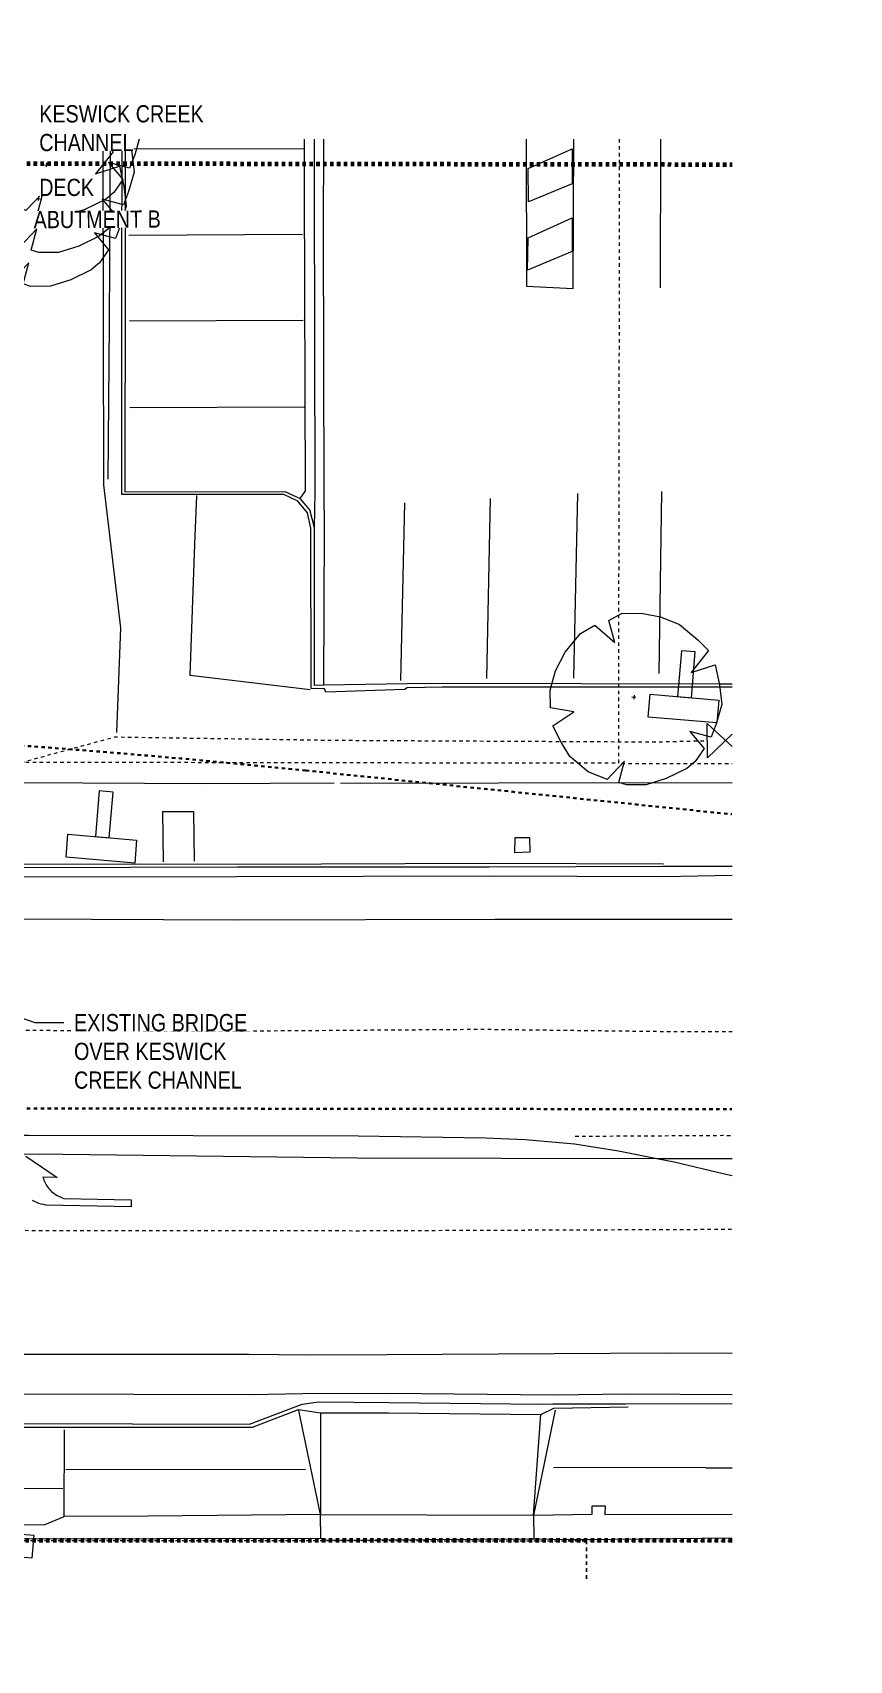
# Model space of a CAD drawing. Header units: metres. Extents: x 564 to 760, y 3 to 1698.
# Drawn here: x 718.42 to 742.12, y 1650.01 to 1697.24 of the extents above; entities that cross this region are included whole.
import ezdxf

# ---------------------------------------------------------------- set-up
doc = ezdxf.new("R2010")
doc.units = ezdxf.units.M
for name, pattern in [('ControlLine', [0.02, 0.0125, -0.0025, 0.0025, -0.0025]), ('IMPORT-BDYS-Boundary _3_', [0.01, 0.009, -0.001]), ('IMPORT-BDYS-ProjBoundary', [0.008, 0.006, -0.002]), ('IMPORT-FURN-Fence _3_', [0.005, 0.004167, -0.0008333]), ('IMPORT-LNMK-LaneLine3 _3_', [0.012, 0.003, -0.009]), ('IMPORT-LNMK-LineCont _3_', [0.004, 0.001, -0.003])]:
    doc.linetypes.add(name, pattern=pattern)
for name, color, linetype, lineweight in [('D-BDGE', 7, 'Continuous', 13), ('D-ENHA-GEN-LINE', 7, 'Continuous', 9), ('D-ENHA-TEXT', 7, 'Continuous', 9)]:
    doc.layers.add(name, color=color, linetype=linetype, lineweight=lineweight)
doc.styles.add('Arial Narrow', font='ARIALN.TTF', dxfattribs={"height": 0.5})

# ---------------------------------------------------------------- blocks, each defined once
blk = doc.blocks.new('T2DPAA-T2D-PWA-RW-M2D-000002_ControlLinesMinor_rvt-3-DRG-2871032 - CONSTRUCTION SEQUENCE STAGE A3')
at = {"layer": 'D-BDGE', "color": 150, "linetype": 'ControlLine', "lineweight": 35, "true_color": 0x0080ff}
for p, q in [((597.318, 1675.829), (609.683, 1674.559)), ((568.226, 1666.053), (609.683, 1666.003))]:
    blk.add_line(p, q, dxfattribs=at)
blk.add_arc((568.715, 1397.294), 280, 84.13687, 90.09989, dxfattribs=at)
blk = doc.blocks.new('T2DPAA-T2D-PWA-SU-M2D-000002_dwg-40815123-DRG-2871032 - CONSTRUCTION SEQUENCE STAGE A3')
at = {"color": 9, "lineweight": 18, "true_color": 0xc0c0c0}
for p, q in [((58.721, 1584.902), (59.079, 1580.603)), ((48.45, 1583.752), (43.355, 1583.308)), ((40.975, 1582.652), (41.089, 1582.652)), ((41.032, 1582.709), (41.032, 1582.595)), ((40.827, 1581.656), (40.94, 1581.656)), ((40.884, 1581.713), (40.884, 1581.599)), ((43.593, 1580.824), (48.61, 1581.274)), ((48.843, 1578.783), (43.822, 1578.337)), ((44.043, 1575.838), (49.083, 1576.286)), ((59.998, 1569.456), (59.631, 1574.72)), ((55.026, 1568.885), (54.694, 1574.094)), ((57.194, 1574.458), (57.532, 1569.108)), ((52.221, 1573.759), (52.541, 1568.618)), ((59.271, 1568.708), (59.384, 1568.708)), ((59.327, 1568.765), (59.327, 1568.651)), ((62.255, 1567.875), (61.601, 1567.132)), ((58.892, 1546.243), (63.284, 1546.622)), ((63.298, 1546.608), (64.056, 1546.676)), ((51.734, 1545.576), (44.797, 1544.974)), ((44.757, 1544.432), (42.046, 1544.181)), ((59.945, 1544.238), (64.226, 1544.652)), ((52.447, 1543.581), (58.388, 1544.124)), ((59.505, 1544.2), (59.945, 1544.238))]:
    blk.add_line(p, q, dxfattribs=at)
at = {"color": 9, "lineweight": 18, "true_color": 0xc0c0c0, "flags": 128}
for points in [[(54.846, 1584.573), (55.216, 1580.321), (56.566, 1580.37), (56.217, 1584.69)], [(43.251, 1583.588), (43.579, 1579.683), (44.109, 1573.39), (48.734, 1573.792), (49.188, 1573.629), (49.322, 1573.861), (48.558, 1582.615), (48.438, 1584.029)], [(49.68, 1572.821), (49.609, 1573.864), (48.849, 1582.614), (48.727, 1584.053)], [(62.133, 1569.322), (61.782, 1569.292), (53.761, 1568.63), (52.742, 1568.532), (50.331, 1568.296), (49.966, 1572.844), (49.866, 1573.869), (49.21, 1581.413), (48.991, 1584.076)], [(42.515, 1583.526), (42.588, 1583.474), (42.929, 1583.19), (42.475, 1582.509), (43.156, 1582.793), (43.327, 1582.224), (43.44, 1581.656), (43.327, 1581.088), (43.213, 1580.69), (42.588, 1580.804), (43.043, 1580.349), (42.815, 1579.952), (42.588, 1579.724)], [(42.604, 1583.533), (43.073, 1578.12), (43.471, 1573.545), (44.318, 1569.451), (44.457, 1566.417)], [(42.644, 1583.537), (42.623, 1583.505), (42.714, 1583.543)], [(43.362, 1583.598), (43.475, 1583.22), (43.589, 1582.652), (43.475, 1582.084), (43.361, 1581.686), (42.736, 1581.8), (43.191, 1581.345), (42.964, 1580.948), (42.736, 1580.72)], [(42.813, 1583.551), (43.237, 1578.226), (43.579, 1573.714)], [(43.657, 1583.623), (43.564, 1583.156), (43.45, 1582.758), (42.825, 1582.872), (43.28, 1582.417), (43.053, 1582.02), (42.825, 1581.792)], [(50.366, 1568.191), (49.977, 1568.163), (49.574, 1572.799), (49.435, 1573.236), (49.132, 1573.544), (48.712, 1573.702), (44.024, 1573.309), (43.479, 1579.684), (43.158, 1583.58)], [(42.825, 1581.792), (42.257, 1581.452), (41.689, 1581.224), (41.121, 1581.167), (40.894, 1581.224), (41.007, 1581.849), (40.553, 1581.281), (39.984, 1581.452)], [(42.736, 1580.72), (42.168, 1580.38), (41.6, 1580.152), (41.032, 1580.095), (40.804, 1580.152), (40.918, 1580.777), (40.464, 1580.209), (39.895, 1580.38)], [(42.588, 1579.724), (42.02, 1579.384), (41.452, 1579.156), (40.884, 1579.099), (40.656, 1579.156), (40.77, 1579.781), (40.315, 1579.213), (39.747, 1579.384)], [(50.331, 1568.296), (50.069, 1568.259), (49.68, 1572.821), (49.497, 1573.33), (49.188, 1573.629)], [(49.953, 1568.128), (46.449, 1568.241), (46.256, 1572.051), (46.2, 1573.462)], [(58.191, 1566.435), (57.623, 1566.833), (57.339, 1567.23), (57.055, 1567.685), (57.623, 1568.14), (56.941, 1568.196), (56.884, 1568.708), (56.998, 1569.276), (57.225, 1569.844), (57.623, 1570.412), (58.021, 1570.696), (58.646, 1570.242), (58.418, 1570.867)], [(58.418, 1570.867), (58.759, 1571.094), (59.327, 1571.151), (59.896, 1571.094), (60.464, 1570.924), (61.032, 1570.526), (61.373, 1570.242), (60.918, 1569.56), (61.6, 1569.844), (61.771, 1569.276), (61.884, 1568.708), (61.771, 1568.14), (61.657, 1567.742), (61.032, 1567.855), (61.487, 1567.401), (61.259, 1567.003), (61.032, 1566.776)], [(52.762, 1568.434), (53.761, 1568.54), (61.809, 1569.22), (62.139, 1569.248)], [(52.762, 1568.434), (52.685, 1568.365), (50.406, 1568.099), (50.366, 1568.191)], [(61.601, 1567.132), (61.507, 1568.128), (62.285, 1567.523)], [(51.057, 1565.5), (60.172, 1566.292), (62.375, 1566.473)], [(61.032, 1566.776), (60.464, 1566.435), (59.896, 1566.208), (59.327, 1566.151), (59.1, 1566.208), (59.214, 1566.833), (58.759, 1566.265), (58.191, 1566.435)], [(41.817, 1564.74), (47.171, 1565.157), (50.874, 1565.494)], [(46.132, 1562.792), (45.99, 1564.247), (46.874, 1564.318), (47.017, 1562.884)], [(40.583, 1562.287), (42.041, 1562.384), (48.284, 1562.905), (55.527, 1563.551), (60.593, 1563.962)], [(62.58, 1564.053), (60.581, 1563.886), (55.547, 1563.434), (48.283, 1562.818), (42.042, 1562.272), (40.593, 1562.172)], [(40.614, 1561.905), (42.078, 1562.014), (48.277, 1562.544), (55.608, 1563.187), (60.62, 1563.597), (62.602, 1563.8)], [(40.713, 1560.677), (42.101, 1560.79), (48.366, 1561.293), (55.861, 1561.95), (60.754, 1562.361), (62.71, 1562.529)], [(41.219, 1554.418), (42.899, 1554.562), (52.432, 1555.346), (56.106, 1555.6), (57.273, 1555.659), (58.703, 1555.648), (59.993, 1555.554), (61.17, 1555.425), (61.634, 1555.374), (63.116, 1555.155), (63.339, 1555.12)], [(63.298, 1555.602), (63.172, 1555.59), (61.17, 1555.425), (56.618, 1555.05), (52.457, 1554.707), (43.939, 1554.085), (41.263, 1553.871)], [(42.87, 1553.95), (43.833, 1553.408), (43.421, 1553.382), (43.437, 1553.341), (43.455, 1553.3), (43.476, 1553.261), (43.498, 1553.222), (43.523, 1553.185), (43.549, 1553.149), (43.577, 1553.114), (43.607, 1553.081), (43.639, 1553.049), (43.672, 1553.019), (43.707, 1552.99), (43.744, 1552.963), (43.781, 1552.939), (43.82, 1552.916), (43.861, 1552.895), (43.902, 1552.876), (43.944, 1552.859), (43.987, 1552.844), (44.031, 1552.832), (44.075, 1552.821), (46.029, 1552.941), (46.042, 1552.742), (43.574, 1552.58), (43.505, 1552.589), (43.437, 1552.6), (43.369, 1552.615), (43.302, 1552.634), (43.237, 1552.656), (43.173, 1552.681)], [(41.73, 1548.09), (43.143, 1548.208), (49.804, 1548.766), (51.549, 1548.896), (53.799, 1549.103), (61.861, 1549.836), (63.776, 1549.982)], [(41.823, 1546.941), (43.193, 1547.059), (49.965, 1547.61), (51.469, 1547.763), (53.926, 1547.984), (58.722, 1548.344), (60.844, 1548.549), (63.876, 1548.795)], [(41.892, 1546.083), (43.237, 1546.192), (50, 1546.745), (51.468, 1547.454), (51.938, 1547.566), (53.975, 1547.719), (58.389, 1548.047), (58.717, 1548.084), (60.831, 1548.263), (63.898, 1548.534)], [(41.901, 1545.976), (43.262, 1546.091), (50.093, 1546.666), (51.383, 1547.298), (52.024, 1547.254), (53.989, 1547.414), (58.398, 1547.745), (58.756, 1547.961), (60.9, 1548.178)], [(58.799, 1547.907), (58.437, 1544.815), (58.398, 1547.745)], [(52.024, 1547.254), (52.277, 1544.315), (51.391, 1547.268)], [(52.277, 1544.315), (47.295, 1543.844), (44.87, 1543.629), (44.669, 1546.133)], [(58.437, 1544.815), (60.125, 1544.985), (60.109, 1545.231), (60.479, 1545.262), (60.489, 1545.01), (64.17, 1545.333)], [(52.339, 1543.627), (52.277, 1544.315), (58.437, 1544.815), (58.504, 1544.135)], [(42.141, 1543.007), (43.235, 1543.007), (43.235, 1544.341), (42.835, 1544.341), (42.835, 1543.007), (44.035, 1543.007), (44.035, 1542.341), (42.035, 1542.341)], [(58.388, 1544.124), (58.504, 1544.135), (59.505, 1544.2)], [(42.13, 1543.147), (43.562, 1543.279), (44.309, 1543.334), (44.87, 1543.629)], [(42.58, 1542.784), (47.657, 1543.218), (52.339, 1543.627), (52.447, 1543.581)]]:
    blk.add_lwpolyline(points, dxfattribs=at)
for points in [[(56.279, 1583.395), (55.061, 1582.764), (54.967, 1583.732), (56.192, 1584.41)], [(55.205, 1580.789), (55.14, 1581.729), (56.369, 1582.409), (56.446, 1581.436)], [(59.789, 1568.167), (59.789, 1568.834), (60.989, 1568.834), (60.989, 1570.167), (60.589, 1570.167), (60.589, 1568.834), (61.789, 1568.834), (61.789, 1568.167)], [(43.302, 1562.687), (43.302, 1563.354), (44.502, 1563.354), (44.502, 1564.687), (44.102, 1564.687), (44.102, 1563.354), (45.302, 1563.354), (45.302, 1562.687)], [(56.65, 1564.395), (56.699, 1563.975), (56.267, 1563.917), (56.243, 1564.357)]]:
    blk.add_lwpolyline(points, close=True, dxfattribs=at)
at = {"color": 9, "linetype": 'IMPORT-FURN-Fence _3_', "lineweight": 18, "true_color": 0xc0c0c0, "flags": 128}
for points in [[(50.797, 1566.729), (60.022, 1567.465), (61.554, 1567.63)], [(41.77, 1565.315), (44.424, 1566.285), (50.781, 1566.728)]]:
    blk.add_lwpolyline(points, dxfattribs=at)
at = {"color": 9, "linetype": 'IMPORT-LNMK-LaneLine3 _3_', "lineweight": 18, "true_color": 0xc0c0c0, "flags": 128}
blk.add_lwpolyline([(40.974, 1557.446), (42.162, 1557.554), (48.436, 1558.063), (55.725, 1558.735), (61.419, 1559.15), (62.985, 1559.287)], dxfattribs=at)
at = {"color": 9, "linetype": 'IMPORT-LNMK-LineCont _3_', "lineweight": 18, "true_color": 0xc0c0c0, "flags": 128}
for points in [[(58.711, 1555.873), (62.961, 1556.26), (63.24, 1556.282)], [(41.44, 1551.684), (43.866, 1551.863), (52.696, 1552.612), (56.21, 1552.925), (63.193, 1553.545), (63.471, 1553.569)]]:
    blk.add_lwpolyline(points, dxfattribs=at)
blk = doc.blocks.new('T2DPAA-T2D-PWA-SU-M2D-000001_dwg-40815111-DRG-2871032 - CONSTRUCTION SEQUENCE STAGE A3')
at = {"color": 9, "linetype": 'IMPORT-BDYS-Boundary _3_', "lineweight": 18, "true_color": 0xc0c0c0}
for p, q in [((111.946, 1679.36), (112.203, 1674.893)), ((112.203, 1674.893), (111.946, 1679.36)), ((119.77, 1661.879), (119.172, 1661.829)), ((119.969, 1661.896), (119.77, 1661.879)), ((112.914, 1661.732), (112.928, 1661.425)), ((112.928, 1661.425), (112.914, 1661.732)), ((112.928, 1661.424), (112.929, 1661.4)), ((112.929, 1661.4), (112.928, 1661.424)), ((112.929, 1661.4), (112.93, 1661.375)), ((112.93, 1661.375), (112.929, 1661.4)), ((112.93, 1661.375), (112.933, 1661.309)), ((119.172, 1661.829), (113.213, 1661.332)), ((112.415, 1661.265), (99.206, 1660.161)), ((112.615, 1661.282), (112.415, 1661.265)), ((112.933, 1661.309), (112.615, 1661.282)), ((138.228, 1640.786), (138.321, 1639.688)), ((121.069, 1639.337), (121.163, 1638.23))]:
    blk.add_line(p, q, dxfattribs=at)
at = {"color": 9, "linetype": 'IMPORT-BDYS-Boundary _3_', "lineweight": 18, "true_color": 0xc0c0c0, "flags": 128}
for points in [[(135.734, 1681.381), (137.239, 1663.336), (119.969, 1661.896)], [(135.734, 1681.381), (137.239, 1663.336), (140.526, 1663.61)], [(113.213, 1661.332), (112.933, 1661.309), (112.93, 1661.375)], [(138.321, 1639.688), (138.228, 1640.786), (142.435, 1641.141)], [(121.163, 1638.23), (121.069, 1639.337), (138.228, 1640.786)], [(114.427, 1637.658), (114.333, 1638.769), (121.069, 1639.337)]]:
    blk.add_lwpolyline(points, dxfattribs=at)
blk = doc.blocks.new('T2DPAA-T2D-PWA-GN-XRF-000103_dwg-40807629-DRG-2871032 - CONSTRUCTION SEQUENCE STAGE A3')
at = {"color": 200, "linetype": 'IMPORT-BDYS-ProjBoundary', "lineweight": 70, "true_color": 0xbf00ff, "flags": 128}
for points in [[(305.43, 1526.707), (319.695, 1527.724), (346.765, 1529.982)], [(350.144, 1490.206), (328.778, 1488.393), (322.042, 1487.824), (322.137, 1486.714)]]:
    blk.add_lwpolyline(points, dxfattribs=at)
blk = doc.blocks.new('T2DPAA-T2D-PWA-SU-M2D-000100_Survey_rvt-3-DRG-2871032 - CONSTRUCTION SEQUENCE STAGE A3')
at = {"color": 9, "lineweight": 18, "true_color": 0xc0c0c0, "rotation": 355.1443168073812}
for name, p in [('T2DPAA-T2D-PWA-SU-M2D-000002_dwg-40815123-DRG-2871032 - CONSTRUCTION SEQUENCE STAGE A3', (414.939, 119.901)), ('T2DPAA-T2D-PWA-GN-XRF-000103_dwg-40807629-DRG-2871032 - CONSTRUCTION SEQUENCE STAGE A3', (134.659, 198.273)), ('T2DPAA-T2D-PWA-SU-M2D-000001_dwg-40815111-DRG-2871032 - CONSTRUCTION SEQUENCE STAGE A3', (328.846, 30.288))]:
    blk.add_blockref(name, p, dxfattribs=at)

msp = doc.modelspace()

# ---------------------------------------------------------------- linework, layer by layer
at = {"layer": 'D-ENHA-TEXT'}
for p, q in [((716.647, 1669.162), (718.489, 1668.515)), ((718.489, 1668.515), (719.324, 1668.515))]:
    msp.add_line(p, q, dxfattribs=at)

# ---------------------------------------------------------------- block references
at = {"color": 9, "lineweight": 5, "true_color": 0xc0c0c0}
msp.add_blockref('T2DPAA-T2D-PWA-SU-M2D-000100_Survey_rvt-3-DRG-2871032 - CONSTRUCTION SEQUENCE STAGE A3', (129.03, 0), dxfattribs=at)
at = {"lineweight": 5}
msp.add_blockref('T2DPAA-T2D-PWA-RW-M2D-000002_ControlLinesMinor_rvt-3-DRG-2871032 - CONSTRUCTION SEQUENCE STAGE A3', (129.03, 0), dxfattribs=at)

# ---------------------------------------------------------------- next in the draw order: texts
at = {"layer": 'D-ENHA-GEN-LINE', "insert": (718.449, 1692.059), "char_height": 0.5, "attachment_point": 1, "rotation": 0.3006, "style": 'Arial Narrow', "bg_fill": 3, "box_fill_scale": 1, "bg_fill_color": 256, "bg_fill_true_color": 13158600, "bg_fill_transparency": 0}
msp.add_mtext('ABUTMENT B', dxfattribs=at)
at = {"layer": 'D-ENHA-TEXT', "char_height": 0.5, "attachment_point": 1, "style": 'Arial Narrow', "bg_fill": 3, "box_fill_scale": 1, "bg_fill_color": 256, "bg_fill_true_color": 13158600, "bg_fill_transparency": 0}
for s, insert in [('KESWICK CREEK ', (718.614, 1695.13)), ('CHANNEL', (718.614, 1694.297)), ('DECK', (718.614, 1692.996)), ('EXISTING BRIDGE ', (719.624, 1668.765)), ('OVER KESWICK ', (719.624, 1667.932)), ('CREEK CHANNEL', (719.624, 1667.098))]:
    msp.add_mtext(s, dxfattribs=dict(at, insert=insert))

doc.saveas('drawing.dxf')
